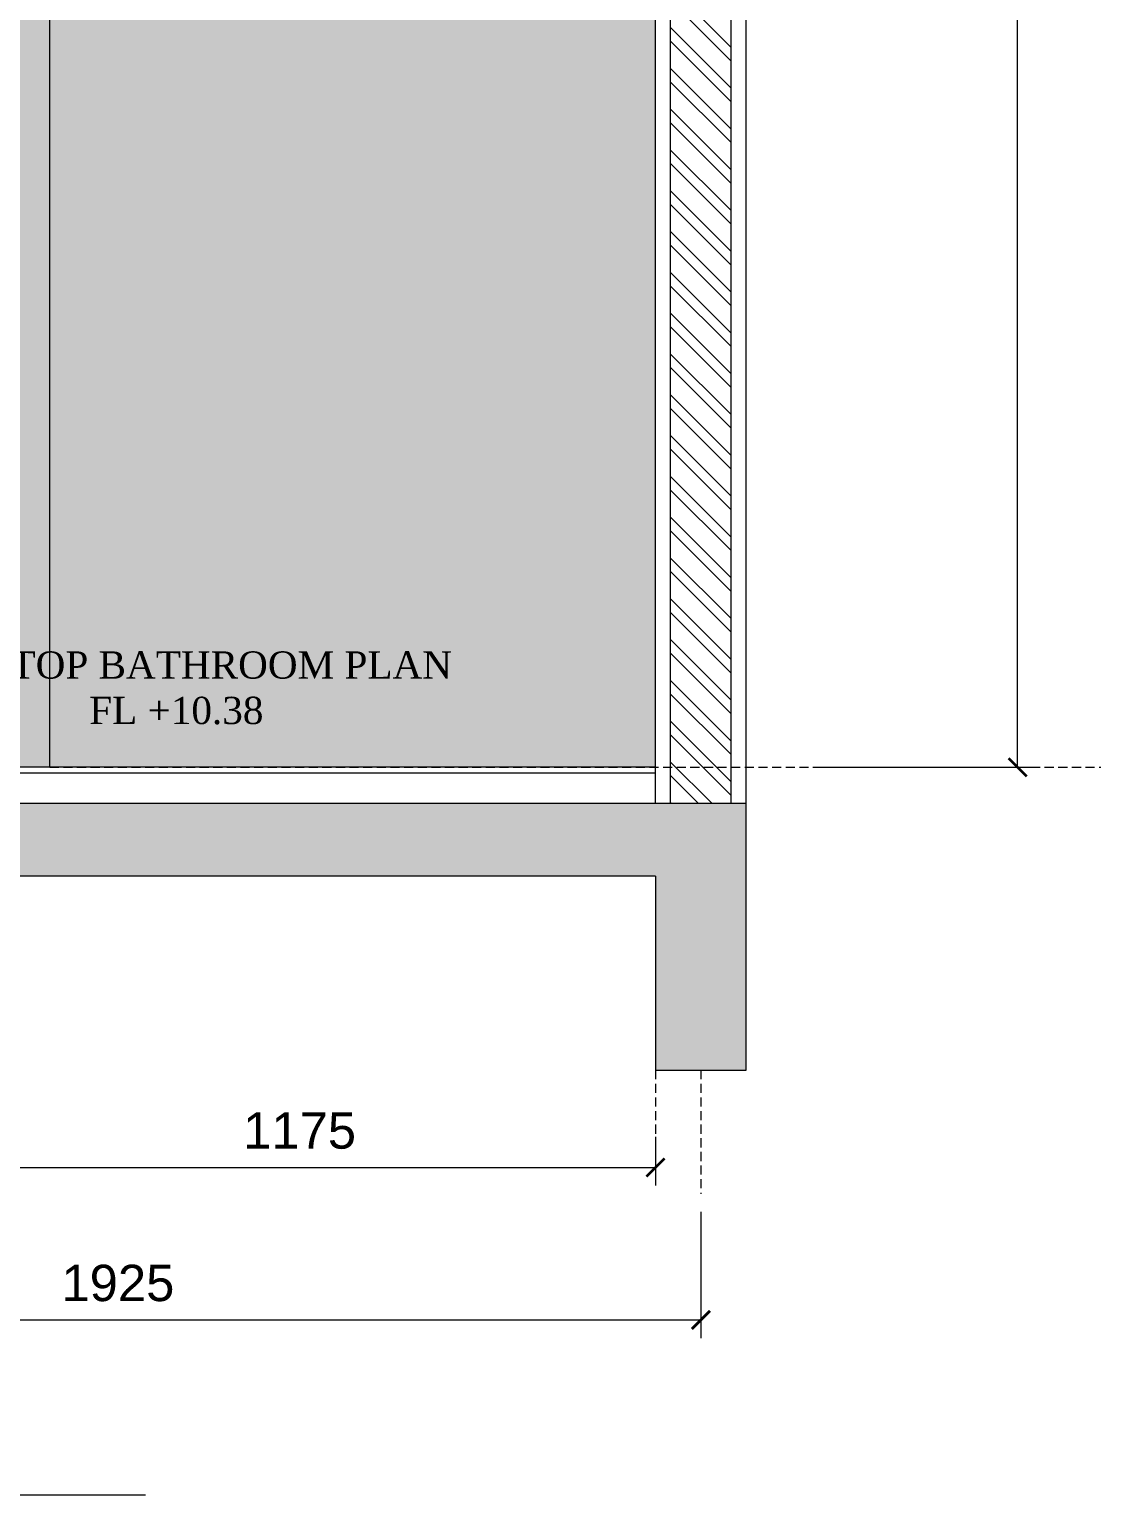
# Model space of a CAD drawing. Header units: millimetres. Extents: x 7371 to 278338, y -43753 to 35464.
# Drawn here: x 276569 to 278338, y -6696 to -4276 of the extents above; entities that cross this region are included whole.
import ezdxf

# ---------------------------------------------------------------- set-up
doc = ezdxf.new("R2010")
doc.units = ezdxf.units.MM
doc.header["$MEASUREMENT"] = 0
doc.linetypes.add('CENTER', pattern=[50.8, 31.75, -6.35, 6.35, -6.35])
doc.linetypes.add('HIDDEN2', pattern=[0.1875, 0.125, -0.0625])
doc.layers.get('DEFPOINTS').update_dxf_attribs({"lineweight": 18})
for name, color, linetype, lineweight in [('28-Arsiran', 252, 'Continuous', 5), ('8', 8, 'Continuous', 5), ('Arsir', 251, 'Continuous', 5), ('AS', 8, 'HIDDEN2', 5), ('DIM', 1, 'Continuous', 5), ('DINDING', 1, 'Continuous', 20), ('l1', 5, 'Continuous', 5), ('PIPA AIR BERSIH', 5, 'CENTER', 5)]:
    doc.layers.add(name, color=color, linetype=linetype, lineweight=lineweight)
doc.layers.add('TEXT', color=4, linetype='Continuous')
doc.styles.get("Standard").update_dxf_attribs({"font": 'arial.ttf'})
doc.styles.add('style1', font='times.ttf', dxfattribs={"height": 0.15})
doc.dimstyles.new('30 baru', dxfattribs={"dimtxt": 0.2, "dimasz": 0.1, "dimexe": 0.1, "dimexo": 0.1, "dimgap": 0.1, "dimtad": 1, "dimtoh": 1, "dimdec": 0, "dimlfac": 300, "dimtxsty": 'Standard', "dimblk": 'ARCHTICK', "dimcen": 0.1, "dimclrd": 1, "dimclre": 1, "dimclrt": 4, "dimadec": 0, "dimazin": 0, "dimtfac": 1, "dimtdec": 0, "dimtix": 1, "dimtmove": 0, "dimatfit": 3, "dimfxl": 1, "dimlwd": 5, "dimlwe": 5, "dimarcsym": 0})

# ---------------------------------------------------------------- blocks, each defined once
blk = doc.blocks.new('_ArchTick')
at = {"color": 0, "linetype": 'ByBlock', "const_width": 0.15}
blk.add_lwpolyline([(-0.5, -0.5), (0.5, 0.5)], dxfattribs=at)
blk = doc.blocks.new('*D202')
at = {"color": 1, "lineweight": 5, "transparency": 16777216}
for p, q in [((127666.8422, -903.892), (127666.8422, -904.5562)), ((127673.2587, -903.8619), (127673.2587, -904.5562)), ((127666.8422, -904.4562), (127673.2587, -904.4562))]:
    blk.add_line(p, q, dxfattribs=at)
at = {"layer": 'DEFPOINTS', "color": 0, "transparency": 16777216}
for p in [(127673.2587, -903.7619), (127666.8422, -903.792), (127673.2587, -904.4562)]:
    blk.add_point(p, dxfattribs=at)
at = {"color": 1, "lineweight": 5, "transparency": 16777216, "xscale": 0.1, "yscale": 0.1, "zscale": 0.1, "rotation": 180}
blk.add_blockref('_ArchTick', (127666.8422, -904.4562), dxfattribs=at)
at = {"color": 1, "lineweight": 5, "transparency": 16777216, "xscale": 0.1, "yscale": 0.1, "zscale": 0.1}
blk.add_blockref('_ArchTick', (127673.2587, -904.4562), dxfattribs=at)
at = {"color": 4, "transparency": 16777216, "insert": (127670.0505, -904.2541), "char_height": 0.2, "attachment_point": 5}
blk.add_mtext('1925', dxfattribs=at)
blk = doc.blocks.new('*D204')
at = {"color": 1, "lineweight": 5, "transparency": 16777216}
for p, q in [((127669.0923, -903.3181), (127669.0923, -903.7173)), ((127673.0087, -903.4483), (127673.0087, -903.7173)), ((127669.0923, -903.6173), (127673.0087, -903.6173))]:
    blk.add_line(p, q, dxfattribs=at)
at = {"layer": 'DEFPOINTS', "color": 0, "transparency": 16777216}
for p in [(127669.0923, -903.2181), (127673.0087, -903.3483), (127673.0087, -903.6173)]:
    blk.add_point(p, dxfattribs=at)
at = {"color": 1, "lineweight": 5, "transparency": 16777216, "xscale": 0.1, "yscale": 0.1, "zscale": 0.1, "rotation": 180}
blk.add_blockref('_ArchTick', (127669.0923, -903.6173), dxfattribs=at)
at = {"color": 1, "lineweight": 5, "transparency": 16777216, "xscale": 0.1, "yscale": 0.1, "zscale": 0.1}
blk.add_blockref('_ArchTick', (127673.0087, -903.6173), dxfattribs=at)
at = {"color": 4, "transparency": 16777216, "insert": (127671.0505, -903.4152), "char_height": 0.2, "attachment_point": 5}
blk.add_mtext('1175', dxfattribs=at)
blk = doc.blocks.new('*D207')
at = {"color": 1, "lineweight": 5, "transparency": 16777216}
for p, q in [((127673.9239, -891.4151), (127675.1017, -891.4151)), ((127675.0017, -901.4151), (127675.0017, -891.4151)), ((127673.9239, -901.4151), (127675.1017, -901.4151))]:
    blk.add_line(p, q, dxfattribs=at)
at = {"layer": 'DEFPOINTS', "color": 0, "transparency": 16777216}
for p in [(127673.8239, -891.4151), (127675.0017, -891.4151), (127673.8239, -901.4151)]:
    blk.add_point(p, dxfattribs=at)
at = {"color": 1, "lineweight": 5, "transparency": 16777216, "xscale": 0.1, "yscale": 0.1, "zscale": 0.1}
for p, rotation in [((127675.0017, -891.4151), 90), ((127675.0017, -901.4151), 270)]:
    blk.add_blockref('_ArchTick', p, dxfattribs=dict(at, rotation=rotation))
at = {"color": 4, "transparency": 16777216, "insert": (127674.7995, -896.4151), "char_height": 0.2, "attachment_point": 5, "rotation": 90}
blk.add_mtext('3000', dxfattribs=at)
blk = doc.blocks.new('dsdsdsdsd')
h = blk.add_hatch()
h.set_pattern_fill('DOTS', color=8, scale=0.05)
h.set_pattern_definition([(0, (127803.66642, -997.38924), (0.0396875, 0.079375), [0, -0.079375])])
h.paths.add_polyline_path([(127667.0922, -891.4151), (127673.0087, -891.4151), (127673.0087, -901.4151), (127669.0923, -901.4151), (127669.0923, -898.5791), (127668.7323, -898.5713), (127668.7388, -898.2696), (127668.7172, -898.2457), (127667.4822, -898.2457), (127667.3972, -898.2026), (127667.3972, -897.7408), (127667.9277, -897.6568), (127667.9202, -897.609), (127667.3972, -897.6902), (127667.4012, -897.5656), (127667.5596, -897.5314), (127667.5569, -897.5132), (127667.374, -897.5413), (127667.251, -897.5495), (127667.2549, -898.5614), (127667.2356, -898.5719), (127667.0922, -898.5791)])
at = {"layer": '28-Arsiran'}
h = blk.add_hatch(dxfattribs=at)
h.set_pattern_fill('ANSI32', color=256, scale=0.016667, angle=90)
h.set_pattern_definition([(135, (127751.72359, -1052.6009), (-0.1122532, -0.1122532), []), (135, (127751.72359, -1052.52606), (-0.1122532, -0.1122532), [])])
h.paths.add_polyline_path([(127673.0921, -889.927), (127673.4254, -889.927), (127673.4254, -901.6151), (127673.0921, -901.6151)])
at = {"layer": 'DIM', "true_color": 0x636466}
h = blk.add_hatch(dxfattribs=at)
h.set_pattern_fill('AR-CONC', color=251, scale=0.000666667, angle=45)
h.set_pattern_definition([(95, (127745.30709, -1052.6009), (0.093396434, 0.07836892), [0.0127, -0.1397]), (40, (127745.30709, -1052.6009), (-0.10667897, 0.07345115), [0.01016, -0.11176039]), (145.451445, (127745.31487, -1052.59437), (-0.01328253, 0.15182007), [0.01079334, -0.11872683]), (91.1842, (127745.28314, -1052.57695), (0.14760683, 0.10796894), [0.01905, -0.20955]), (141.63556, (127745.29544, -1052.56795), (-0.00472441, 0.22855118), [0.01619002, -0.1780904]), (36.18415, (127745.28314, -1052.57695), (-0.00472441, 0.22855118), [0.01523998, -0.16763982]), (66, (127745.3011, -1052.57096), (0.119679986, 0.02326343), [0.0127, -0.1397]), (11, (127745.3011, -1052.57096), (-0.05769328, 0.1159608), [0.01016, -0.11176]), (116.451445, (127745.31107, -1052.56902), (0.0619867, 0.13922423), [0.01079334, -0.118726625]), (82.5, (127745.30709, -1052.600897), (-0.038403646, 0.041315609), [0, -0.110405333, 0, -0.113453333, 0, -0.112183333]), (52.5, (127745.30709, -1052.6009), (-0.015726485, 0.078724667), [0, -0.064685333, 0, -0.107865333, 0, -0.042756667]), (12.5, (127745.280387, -1052.6276), (0.066618575, 0.061217464), [0, -0.042333333, 0, -0.13208, 0, -0.17526]), (2.5, (127745.26841, -1052.63957), (0.057842603, 0.08181493), [0, -0.055033333, 0, -0.087714667, 0, -0.12446])])
h.paths.add_polyline_path([(127667.0922, -903.0817), (127667.0922, -902.0151), (127673.0087, -902.0151), (127673.0087, -903.0817), (127673.5087, -903.0817), (127673.5087, -901.6151), (127666.5922, -901.6151), (127666.5922, -903.0817)])
for p, q in [((127673.0087, -901.4151), (127667.0922, -901.4151)), ((127673.5087, -901.6151), (127666.5922, -901.6151)), ((127673.5087, -903.0817), (127673.5087, -901.6151)), ((127673.0087, -902.0151), (127667.0922, -902.0151)), ((127673.0087, -902.0151), (127673.0087, -903.0817)), ((127673.0087, -903.0817), (127673.5087, -903.0817))]:
    blk.add_line(p, q)
at = {"layer": '8'}
for p, q in [((127673.0921, -901.6151), (127673.0921, -889.927)), ((127673.4254, -901.6151), (127673.4254, -889.927))]:
    blk.add_line(p, q, dxfattribs=at)
at = {"layer": 'Arsir'}
for p, q in [((127669.6754, -901.4151), (127669.6754, -891.4151)), ((127673.0087, -901.4484), (127667.0922, -901.4484))]:
    blk.add_line(p, q, dxfattribs=at)
at = {"layer": 'AS', "ltscale": 0.4}
for p, q in [((127669.6754, -901.4151), (127675.4587, -901.4151)), ((127673.0087, -903.0817), (127673.0087, -903.6149)), ((127673.2587, -903.0817), (127673.2587, -903.7619))]:
    blk.add_line(p, q, dxfattribs=at)
at = {"layer": 'DINDING'}
for p, q in [((127673.0087, -901.6151), (127673.0087, -889.927)), ((127673.5087, -901.6151), (127673.5087, -889.927))]:
    blk.add_line(p, q, dxfattribs=at)
at = {"layer": 'l1'}
blk.add_line((127666.4201, -905.418), (127670.2016, -905.418), dxfattribs=at)
at = {"layer": 'TEXT', "insert": (127670.3722, -900.9789), "char_height": 0.15, "width": 3.201421, "attachment_point": 5, "style": 'style1'}
blk.add_mtext('\\A1;ROOFTOP BATHROOM PLAN\\P\\pxt3;FL +10.38', dxfattribs=at)
dim = blk.add_linear_dim(base=(127675.0017, -891.4151), p1=(127673.8239, -901.4151), p2=(127673.8239, -891.4151), angle=90, dimstyle='30 baru')
dim.commit()
dim.dimension.update_dxf_attribs({"geometry": '*D207', "text_midpoint": (127674.7995, -896.4151)})
for base, p1, p2, picture, middle in [((127673.0087, -903.6173), (127669.0923, -903.2181), (127673.0087, -903.3483), '*D204', (127671.0505, -903.4152)), ((127673.2587, -904.4562), (127666.8422, -903.792), (127673.2587, -903.7619), '*D202', (127670.0505, -904.2541))]:
    dim = blk.add_linear_dim(base=base, p1=p1, p2=p2, dimstyle='30 baru')
    dim.commit()
    dim.dimension.update_dxf_attribs({"geometry": picture, "text_midpoint": middle})

msp = doc.modelspace()

# ---------------------------------------------------------------- block references
at = {"layer": 'PIPA AIR BERSIH', "xscale": 300.0000059255024, "yscale": 300.0000059255024, "zscale": 300.0000059255024}
msp.add_blockref('dsdsdsdsd', (-38024300.5, 264929.8), dxfattribs=at)

doc.saveas('drawing.dxf')
